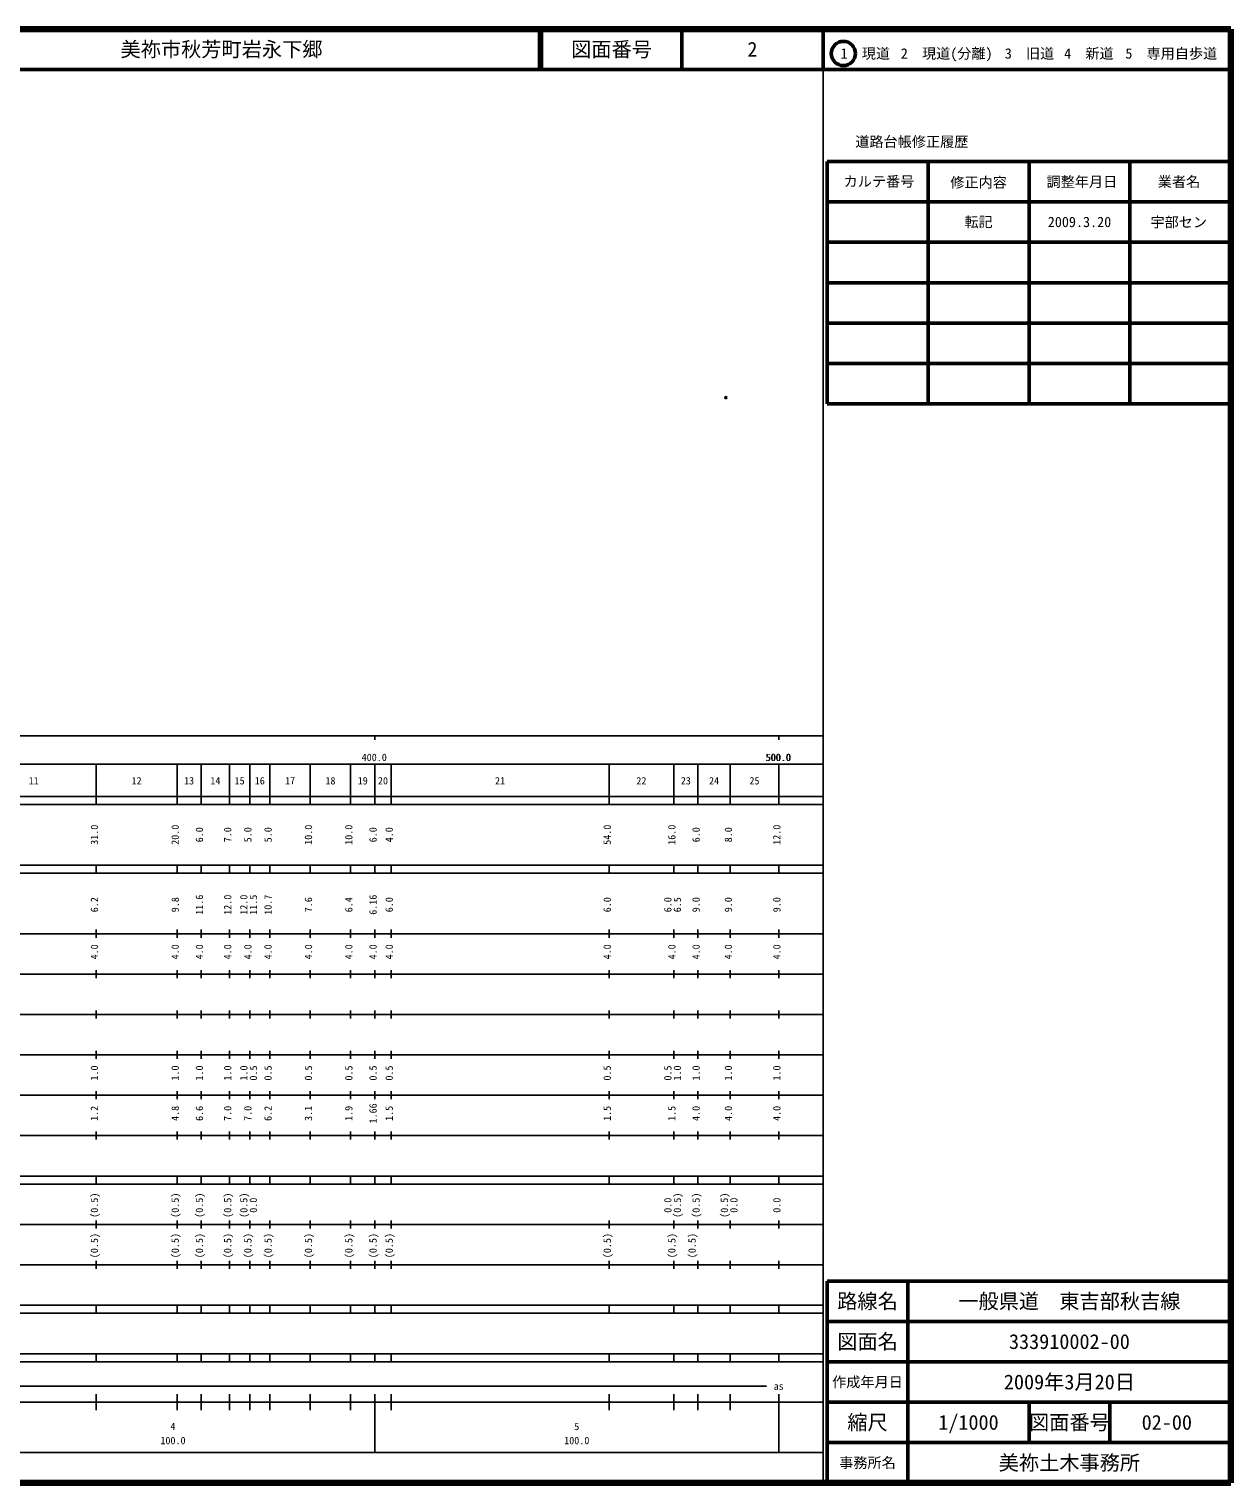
# Model space of a CAD drawing. Units: millimetres on the paper. Extents: x 40 to 680, y 20 to 380.
# Drawn here: x 382.4 to 680, y 20 to 380 of the extents above; entities that cross this region are included whole.
import ezdxf
from ezdxf.enums import TextEntityAlignment as Align

# ---------------------------------------------------------------- set-up
doc = ezdxf.new("R2010")
doc.units = ezdxf.units.MM
doc.header["$PDMODE"] = 32
doc.header["$PDSIZE"] = 0.5
doc.layers.add('M-OTRS', color=6, linetype='Continuous')
doc.layers.add('M-TTL-TXT', color=7, linetype='Continuous')
for name, color, linetype, lineweight in [('M-TTL', 2, 'Continuous', 140), ('M-TTL-BAND', 7, 'Continuous', 25), ('M-TTL-FRAM', 2, 'Continuous', 50), ('M-TTL-LINE', 7, 'Continuous', 50)]:
    doc.layers.add(name, color=color, linetype=linetype, lineweight=lineweight)
doc.styles.add('ＭＳ ゴシック', font='')
doc.styles.get('ＭＳ ゴシック').set_extended_font_data('MS Gothic')

msp = doc.modelspace()

# ---------------------------------------------------------------- linework, layer by layer
at = {"layer": 'M-OTRS'}
msp.add_point((554.943, 288.735), dxfattribs=at)
at = {"layer": 'M-TTL'}
for p, q in [((680, 380), (40, 380)), ((680, 20), (680, 380)), ((40, 20), (680, 20))]:
    msp.add_line(p, q, dxfattribs=at)
at = {"layer": 'M-TTL-BAND'}
for p, q in [((579, 20), (579, 370)), ((40, 205), (579, 205)), ((468, 205), (468, 204)), ((568, 205), (568, 204)), ((68, 198), (579, 198)), ((399, 188), (399, 198)), ((419, 188), (419, 198)), ((425, 188), (425, 198)), ((432, 188), (432, 198)), ((437, 188), (437, 198)), ((442, 188), (442, 198)), ((452, 188), (452, 198)), ((462, 188), (462, 198)), ((468, 188), (468, 198)), ((472, 188), (472, 198)), ((526, 188), (526, 198)), ((542, 188), (542, 198)), ((548, 188), (548, 198)), ((556, 188), (556, 198)), ((568, 188), (568, 198)), ((40, 190), (579, 190)), ((40, 188), (579, 188)), ((40, 173), (579, 173)), ((399, 171), (399, 173)), ((419, 171), (419, 173)), ((425, 171), (425, 173)), ((432, 171), (432, 173)), ((437, 171), (437, 173)), ((442, 171), (442, 173)), ((452, 171), (452, 173)), ((462, 171), (462, 173)), ((468, 171), (468, 173)), ((472, 171), (472, 173)), ((526, 171), (526, 173)), ((542, 171), (542, 173)), ((548, 171), (548, 173)), ((556, 171), (556, 173)), ((568, 171), (568, 173)), ((40, 171), (579, 171)), ((40, 156), (579, 156)), ((399, 155), (399, 157)), ((419, 155), (419, 157)), ((425, 155), (425, 157)), ((432, 155), (432, 157)), ((437, 155), (437, 157)), ((442, 155), (442, 157)), ((452, 155), (452, 157)), ((462, 155), (462, 157)), ((468, 155), (468, 157)), ((472, 155), (472, 157)), ((526, 155), (526, 157)), ((542, 155), (542, 157)), ((548, 155), (548, 157)), ((556, 155), (556, 157)), ((568, 155), (568, 157)), ((46, 146), (579, 146)), ((399, 145), (399, 147)), ((419, 145), (419, 147)), ((425, 145), (425, 147)), ((432, 145), (432, 147)), ((437, 145), (437, 147)), ((442, 145), (442, 147)), ((452, 145), (452, 147)), ((462, 145), (462, 147)), ((468, 145), (468, 147)), ((472, 145), (472, 147)), ((526, 145), (526, 147)), ((542, 145), (542, 147)), ((548, 145), (548, 147)), ((556, 145), (556, 147)), ((568, 145), (568, 147)), ((399, 135), (399, 137)), ((419, 135), (419, 137)), ((425, 135), (425, 137)), ((432, 135), (432, 137)), ((437, 135), (437, 137)), ((442, 135), (442, 137)), ((452, 135), (452, 137)), ((462, 135), (462, 137)), ((468, 135), (468, 137)), ((472, 135), (472, 137)), ((526, 135), (526, 137)), ((542, 135), (542, 137)), ((548, 135), (548, 137)), ((556, 135), (556, 137)), ((568, 135), (568, 137)), ((52, 136), (579, 136)), ((46, 126), (579, 126)), ((399, 125), (399, 127)), ((419, 125), (419, 127)), ((425, 125), (425, 127)), ((432, 125), (432, 127)), ((437, 125), (437, 127)), ((442, 125), (442, 127)), ((452, 125), (452, 127)), ((462, 125), (462, 127)), ((468, 125), (468, 127)), ((472, 125), (472, 127)), ((526, 125), (526, 127)), ((542, 125), (542, 127)), ((548, 125), (548, 127)), ((556, 125), (556, 127)), ((568, 125), (568, 127)), ((52, 116), (579, 116)), ((399, 115), (399, 117)), ((419, 115), (419, 117)), ((425, 115), (425, 117)), ((432, 115), (432, 117)), ((437, 115), (437, 117)), ((442, 115), (442, 117)), ((452, 115), (452, 117)), ((462, 115), (462, 117)), ((468, 115), (468, 117)), ((472, 115), (472, 117)), ((526, 115), (526, 117)), ((542, 115), (542, 117)), ((548, 115), (548, 117)), ((556, 115), (556, 117)), ((568, 115), (568, 117)), ((46, 106), (579, 106)), ((399, 105), (399, 107)), ((419, 105), (419, 107)), ((425, 105), (425, 107)), ((432, 105), (432, 107)), ((437, 105), (437, 107)), ((442, 105), (442, 107)), ((452, 105), (452, 107)), ((462, 105), (462, 107)), ((468, 105), (468, 107)), ((472, 105), (472, 107)), ((526, 105), (526, 107)), ((542, 105), (542, 107)), ((548, 105), (548, 107)), ((556, 105), (556, 107)), ((568, 105), (568, 107)), ((40, 96), (579, 96)), ((40, 94), (579, 94)), ((399, 94), (399, 96)), ((419, 94), (419, 96)), ((425, 94), (425, 96)), ((432, 94), (432, 96)), ((437, 94), (437, 96)), ((442, 94), (442, 96)), ((452, 94), (452, 96)), ((462, 94), (462, 96)), ((468, 94), (468, 96)), ((472, 94), (472, 96)), ((526, 94), (526, 96)), ((542, 94), (542, 96)), ((548, 94), (548, 96)), ((556, 94), (556, 96)), ((568, 94), (568, 96)), ((49, 84), (579, 84)), ((399, 83), (399, 85)), ((419, 83), (419, 85)), ((425, 83), (425, 85)), ((432, 83), (432, 85)), ((437, 83), (437, 85)), ((442, 83), (442, 85)), ((452, 83), (452, 85)), ((462, 83), (462, 85)), ((468, 83), (468, 85)), ((472, 83), (472, 85)), ((526, 83), (526, 85)), ((542, 83), (542, 85)), ((548, 83), (548, 85)), ((556, 83), (556, 85)), ((568, 83), (568, 85)), ((40, 74), (579, 74)), ((399, 73), (399, 75)), ((419, 73), (419, 75)), ((425, 73), (425, 75)), ((432, 73), (432, 75)), ((437, 73), (437, 75)), ((442, 73), (442, 75)), ((452, 73), (452, 75)), ((462, 73), (462, 75)), ((468, 73), (468, 75)), ((472, 73), (472, 75)), ((526, 73), (526, 75)), ((542, 73), (542, 75)), ((548, 73), (548, 75)), ((556, 73), (556, 75)), ((568, 73), (568, 75)), ((40, 64), (579, 64)), ((40, 62), (579, 62)), ((399, 62), (399, 64)), ((419, 62), (419, 64)), ((425, 62), (425, 64)), ((432, 62), (432, 64)), ((437, 62), (437, 64)), ((442, 62), (442, 64)), ((452, 62), (452, 64)), ((462, 62), (462, 64)), ((468, 62), (468, 64)), ((472, 62), (472, 64)), ((526, 62), (526, 64)), ((542, 62), (542, 64)), ((548, 62), (548, 64)), ((556, 62), (556, 64)), ((568, 62), (568, 64)), ((40, 52), (579, 52)), ((399, 50), (399, 52)), ((419, 50), (419, 52)), ((425, 50), (425, 52)), ((432, 50), (432, 52)), ((437, 50), (437, 52)), ((442, 50), (442, 52)), ((452, 50), (452, 52)), ((462, 50), (462, 52)), ((468, 50), (468, 52)), ((472, 50), (472, 52)), ((526, 50), (526, 52)), ((542, 50), (542, 52)), ((548, 50), (548, 52)), ((556, 50), (556, 52)), ((568, 50), (568, 52)), ((40, 50), (579, 50)), ((71, 44), (565, 44)), ((40, 40), (579, 40)), ((399, 38), (399, 42)), ((419, 38), (419, 42)), ((425, 38), (425, 42)), ((432, 38), (432, 42)), ((437, 38), (437, 42)), ((442, 38), (442, 42)), ((452, 38), (452, 42)), ((462, 38), (462, 42)), ((468, 27.5), (468, 42)), ((472, 38), (472, 42)), ((526, 38), (526, 42)), ((542, 38), (542, 42)), ((548, 38), (548, 42)), ((556, 38), (556, 42)), ((568, 27.5), (568, 42)), ((68, 27.5), (579, 27.5))]:
    msp.add_line(p, q, dxfattribs=at)
at = {"layer": 'M-TTL-FRAM'}
for p, q in [((580, 347.197), (580, 287.197)), ((580, 347.197), (680, 347.197)), ((580, 287.197), (680, 287.197)), ((680, 70), (580, 70)), ((580, 70), (580, 20))]:
    msp.add_line(p, q, dxfattribs=at)
at = {"layer": 'M-TTL-LINE'}
for p, q in [((508.747, 380), (508.747, 370)), ((509.247, 380), (509.247, 370)), ((543.997, 380), (543.997, 370)), ((579, 380), (579, 370)), ((40, 370), (680, 370)), ((605, 347.197), (605, 287.197)), ((630, 347.197), (630, 287.197)), ((655, 347.197), (655, 287.197)), ((580, 337.197), (680, 337.197)), ((580, 327.197), (680, 327.197)), ((580, 317.197), (680, 317.197)), ((580, 307.197), (680, 307.197)), ((580, 297.197), (680, 297.197)), ((600, 70), (600, 20)), ((680, 60), (580, 60)), ((680, 50), (580, 50)), ((680, 40), (580, 40)), ((630, 40), (630, 30)), ((650, 40), (650, 30)), ((680, 30), (580, 30))]:
    msp.add_line(p, q, dxfattribs=at)
msp.add_circle((584.031, 373.958), 3, dxfattribs=at)

# ---------------------------------------------------------------- texts
at = {"layer": 'M-TTL-BAND', "style": 'ＭＳ ゴシック'}
for s, p in [('400.0', (467.844, 198.195)), ('500.0', (567.844, 198.195)), ('500.0', (568, 198.195)), ('11', (383.5, 192.405)), ('12', (409, 192.405)), ('13', (422, 192.405)), ('14', (428.5, 192.405)), ('15', (434.5, 192.405)), ('16', (439.5, 192.405)), ('17', (447, 192.405)), ('18', (457, 192.405)), ('19', (465, 192.405)), ('20', (470, 192.405)), ('21', (499, 192.405)), ('22', (534, 192.405)), ('23', (545, 192.405)), ('24', (552, 192.405)), ('25', (562, 192.405)), ('as', (568, 42.5)), ('4', (418, 32.523)), ('5', (518, 32.523)), ('100.0', (418, 29.033)), ('100.0', (518, 29.033))]:
    msp.add_text(s, height=1.833, dxfattribs=at).set_placement(p, align=Align.BOTTOM_CENTER)
for s, p in [('31.0', (400, 180.5)), ('20.0', (420, 180.5)), ('6.0', (426, 180.5)), ('7.0', (433, 180.5)), ('5.0', (438, 180.5)), ('5.0', (443, 180.5)), ('10.0', (453, 180.5)), ('10.0', (463, 180.5)), ('6.0', (469, 180.5)), ('4.0', (473, 180.5)), ('54.0', (527, 180.5)), ('16.0', (543, 180.5)), ('6.0', (549, 180.5)), ('8.0', (557, 180.5)), ('12.0', (569, 180.5)), ('6.2', (400, 163.174)), ('9.8', (420, 163.174)), ('11.6', (426, 163.174)), ('12.0', (433, 163.174)), ('12.0', (437, 163.174)), ('11.5', (439.37, 163.174)), ('10.7', (443, 163.174)), ('7.6', (453, 163.174)), ('6.4', (463, 163.174)), ('6.16', (469, 163.174)), ('6.0', (473, 163.174)), ('6.0', (527, 163.174)), ('6.0', (542, 163.174)), ('6.5', (544.37, 163.174)), ('9.0', (549, 163.174)), ('9.0', (557, 163.174)), ('9.0', (569, 163.174)), ('4.0', (400, 151.5)), ('4.0', (420, 151.5)), ('4.0', (426, 151.5)), ('4.0', (433, 151.5)), ('4.0', (438, 151.5)), ('4.0', (443, 151.5)), ('4.0', (453, 151.5)), ('4.0', (463, 151.5)), ('4.0', (469, 151.5)), ('4.0', (473, 151.5)), ('4.0', (527, 151.5)), ('4.0', (543, 151.5)), ('4.0', (549, 151.5)), ('4.0', (557, 151.5)), ('4.0', (569, 151.5)), ('1.0', (400, 121.5)), ('1.0', (420, 121.5)), ('1.0', (426, 121.5)), ('1.0', (433, 121.5)), ('1.0', (437, 121.5)), ('0.5', (439.37, 121.5)), ('0.5', (443, 121.5)), ('0.5', (453, 121.5)), ('0.5', (463, 121.5)), ('0.5', (469, 121.5)), ('0.5', (473, 121.5)), ('0.5', (527, 121.5)), ('0.5', (542, 121.5)), ('1.0', (544.37, 121.5)), ('1.0', (549, 121.5)), ('1.0', (557, 121.5)), ('1.0', (569, 121.5)), ('1.2', (400, 111.5)), ('4.8', (420, 111.5)), ('6.6', (426, 111.5)), ('7.0', (433, 111.5)), ('7.0', (438, 111.5)), ('6.2', (443, 111.5)), ('3.1', (453, 111.5)), ('1.9', (463, 111.5)), ('1.66', (469, 111.5)), ('1.5', (473, 111.5)), ('1.5', (527, 111.5)), ('1.5', (543, 111.5)), ('4.0', (549, 111.5)), ('4.0', (557, 111.5)), ('4.0', (569, 111.5)), ('(0.5)', (400, 88.764)), ('(0.5)', (420, 88.764)), ('(0.5)', (426, 88.764)), ('(0.5)', (433, 88.764)), ('(0.5)', (437, 88.764)), ('0.0', (439.37, 88.764)), ('0.0', (542, 88.764)), ('(0.5)', (544.37, 88.764)), ('(0.5)', (549, 88.764)), ('(0.5)', (556, 88.764)), ('0.0', (558.37, 88.764)), ('0.0', (569, 88.764)), ('(0.5)', (400, 78.764)), ('(0.5)', (420, 78.764)), ('(0.5)', (426, 78.764)), ('(0.5)', (433, 78.764)), ('(0.5)', (438, 78.764)), ('(0.5)', (443, 78.764)), ('(0.5)', (453, 78.764)), ('(0.5)', (463, 78.764)), ('(0.5)', (469, 78.764)), ('(0.5)', (473, 78.764)), ('(0.5)', (527, 78.764)), ('(0.5)', (543, 78.764)), ('(0.5)', (548, 78.764))]:
    msp.add_text(s, height=1.833, rotation=90, dxfattribs=at).set_placement(p, align=Align.BOTTOM_CENTER)
at = {"layer": 'M-TTL-TXT', "style": 'ＭＳ ゴシック'}
msp.add_text('美祢市秋芳町岩永下郷', height=3.666, dxfattribs=at).set_placement((405.024, 375), align=Align.MIDDLE_LEFT)
for s, height, p in [('図面番号', 3.666, (526.622, 375)), ('2', 3.666, (561.497, 375)), ('1\u3000現道', 2.566, (589.448, 373.958)), ('2\u3000現道(分離)', 2.566, (609.619, 373.958)), ('3\u3000旧道', 2.566, (630.121, 373.958)), ('4\u3000新道', 2.566, (644.824, 373.958)), ('5\u3000専用自歩道', 2.566, (665.228, 373.958)), ('道路台帳修正履歴', 2.566, (600.968, 352.113)), ('カルテ番号', 2.566, (592.839, 342.277)), ('修正内容', 2.566, (617.509, 342.023)), ('調整年月日', 2.566, (643.089, 342.197)), ('業者名', 2.566, (667.134, 342.197)), ('転記', 2.566, (617.5, 332.245)), ('2009.3.20', 2.566, (642.5, 332.245)), ('宇部セン', 2.566, (667.077, 332.189)), ('路線名', 3.666, (590, 65)), ('路線名', 3.666, (590, 65)), ('一般県道\u3000東吉部秋吉線', 3.666, (640, 65)), ('図面名', 3.666, (590, 55)), ('図面名', 3.666, (590, 55)), ('333910002-00', 3.666, (640, 55)), ('2009年3月20日', 3.666, (640, 45)), ('作成年月日', 2.566, (590, 45)), ('作成年月日', 2.566, (590, 45)), ('縮尺', 3.666, (590, 35)), ('縮尺', 3.666, (590, 35)), ('1/1000', 3.666, (615, 35)), ('図面番号', 3.666, (640, 35)), ('図面番号', 3.666, (640, 35)), ('02-00', 3.666, (664.125, 35)), ('事務所名', 2.566, (590, 25)), ('事務所名', 2.566, (590, 25)), ('美祢土木事務所', 3.666, (640, 25))]:
    msp.add_text(s, height=height, dxfattribs=at).set_placement(p, align=Align.MIDDLE_CENTER)

doc.saveas('drawing.dxf')
